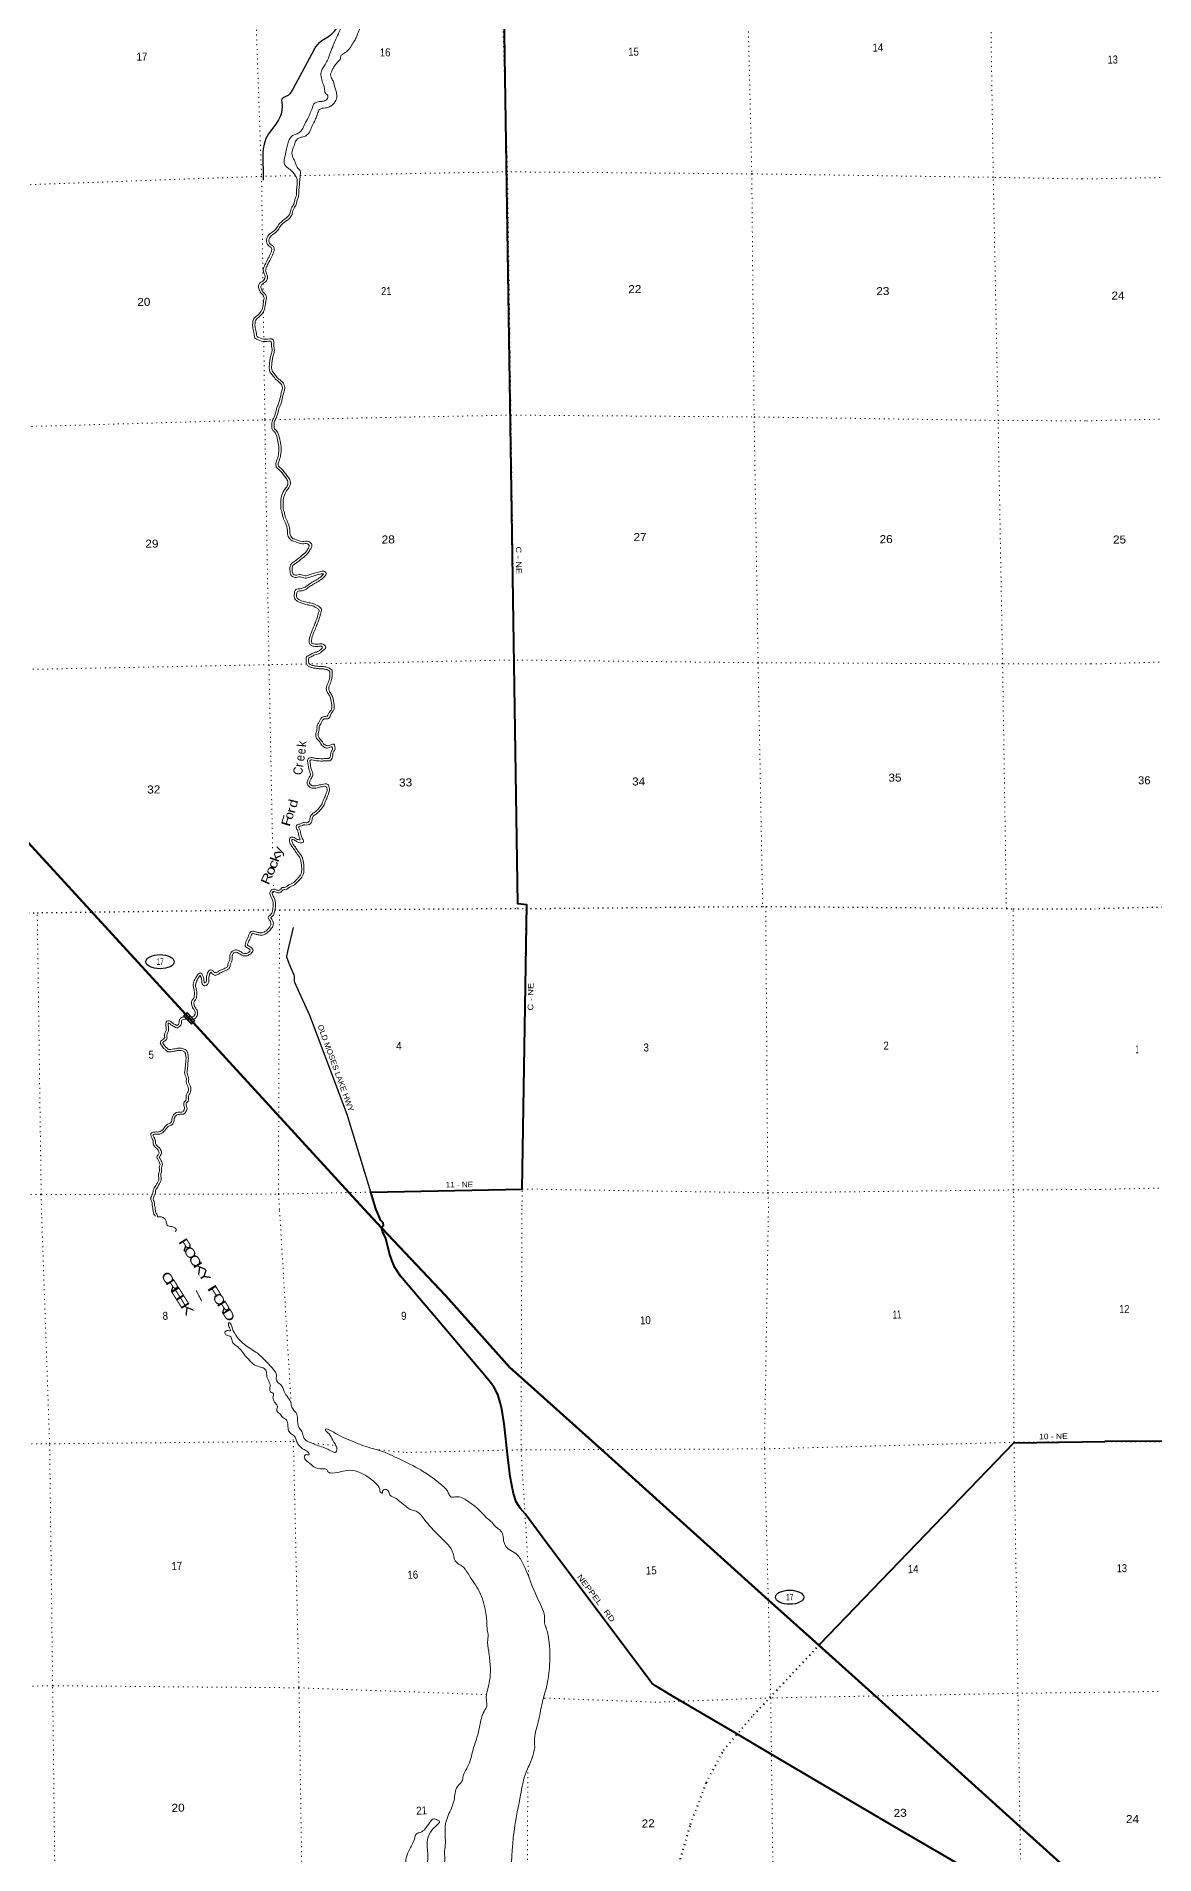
# Model space of a CAD drawing. Header units: feet. Extents: x 248627 to 501257, y -181930 to 5472.
# Drawn here: x 382378 to 406829, y -102460 to -62704 of the extents above; entities that cross this region are included whole.
import ezdxf
from ezdxf.enums import TextEntityAlignment as Align

# ---------------------------------------------------------------- set-up
doc = ezdxf.new("R2010")
doc.units = ezdxf.units.FT
doc.header["$LTSCALE"] = 70
doc.linetypes.add('DOTTED', pattern=[1.5, 0.3, -1.2])
doc.linetypes.add('MEDIUM_DASHED', pattern=[4.5, 3, -1.5])
for name, color, linetype, lineweight in [('17', 7, 'Continuous', 25), ('23', 7, 'Continuous', 70), ('26', 7, 'Continuous', 40), ('27', 7, 'Continuous', 40), ('29', 7, 'Continuous', 25), ('39', 7, 'Continuous', 13), ('41', 7, 'MEDIUM_DASHED', 13), ('53', 7, 'DOTTED', 40), ('59', 7, 'Continuous', 13), ('6', 7, 'DOTTED', 25), ('7', 7, 'DOTTED', 13)]:
    doc.layers.add(name, color=color, linetype=linetype, lineweight=lineweight)
doc.layers.add('30', color=7, linetype='Continuous')

msp = doc.modelspace()

# ---------------------------------------------------------------- linework, layer by layer
at = {"layer": '17'}
for centre in [(385082.3, -82936.59), (398848.38, -96831.9)]:
    msp.add_ellipse(centre, major_axis=(-309.24, 1), ratio=0.500121, dxfattribs=at)
at = {"layer": '23'}
msp.add_line((389935.36, -88761.37), (389541.28, -88342.25), dxfattribs=at)
for points in [[(389541.28, -88342.25), (385806.21, -84266.54), (382274.35, -80412.56), (382208.22, -80338.18), (382135.85, -80267.58)], [(399487.64, -97882.94), (398387.06, -96894.14), (394734.67, -93600.69), (392987.2, -92035.66), (392732.56, -91809.39), (391321.67, -90235.78), (389935.36, -88761.37)], [(405923.54, -103680.22), (403885.24, -101845.68), (400721.45, -98991.43), (399487.64, -97882.94)]]:
    msp.add_lwpolyline(points, dxfattribs=at)
at = {"layer": '26'}
for points in [[(389802.56, -88337.72), (389694.8, -87974.97), (393003.21, -87907.85), (393102.09, -81692.43), (392903.81, -81667.68), (392575.74, -60261.99), (390034.84, -60282.07), (390028.88, -60282.12)], [(389935.36, -88761.37), (389939.62, -88731.62), (389970.49, -88694.18), (389964.79, -88650.06), (389927.02, -88611.16), (389901.86, -88585.91), (389888.25, -88546.11), (389802.56, -88337.72)], [(402959, -102910.33), (401051.07, -101798.76), (398466.02, -100277.23), (397605.5, -99765.31), (396287.44, -98996.43), (395917.9, -98772.45), (395836.98, -98713), (395794.35, -98652.12), (395341.99, -98050.32), (393560.1, -95678.37), (393066.97, -95011.58), (392957.28, -94884.69), (392867.22, -94742.95), (392814.14, -94565.56), (392770.98, -94383.77), (392739.53, -94191.46), (392685.42, -93772.24), (392605.31, -93037.57), (392552.89, -92717.06), (392521.25, -92573.13), (392468.32, -92399.76), (392377.34, -92233.87), (392277.43, -92098.55), (392150.5, -91942.07), (392007.22, -91780.15), (391126.85, -90740.91), (390343.54, -89814.93), (390213.15, -89620.28), (390157.56, -89483.3), (390100.83, -89316.12), (390017.97, -88990.7), (389980.54, -88907.45), (389949.91, -88844.1), (389933.23, -88776.2), (389935.36, -88761.37)], [(399487.64, -97882.94), (399511.7, -97857.96), (403748.23, -93459.03), (405740.16, -93426.14)], [(430494.82, -97459.91), (430470.48, -97440.37), (429150, -96380.05), (428548, -95937.05), (426769.37, -93641.05), (426748.72, -93614.4), (426725, -93591.11), (426707.53, -93578.36), (426688.48, -93567.3), (426668.39, -93558.29), (426647.46, -93551.44), (426628, -93547.26), (426600.73, -93544.06), (426578, -93544.2), (419901, -93584.05), (419888.06, -93586.29), (414395.39, -93639.99), (409190.37, -93421.14), (405740.16, -93426.14)]]:
    msp.add_lwpolyline(points, dxfattribs=at)
at = {"layer": '29'}
msp.add_line((388454.73, -62991), (387988.76, -63859.56), dxfattribs=at)
for points in [[(388454.73, -62991), (388490.02, -62932.11), (388530.51, -62878.67), (388571, -62835.81), (388617.37, -62796.46), (388762.91, -62707.21), (388837.44, -62646.74), (388894.37, -62587.43), (388933.69, -62536.35), (388972.36, -62465.81)], [(387988.76, -63859.56), (387921.93, -63959.65), (387887.89, -63989.01), (387790.47, -64039.5), (387754.09, -64066.51), (387738.82, -64095.87), (387752.91, -64213.3), (387742.35, -64322.52), (387728.26, -64397.68), (387715.35, -64438.78), (387669.58, -64529.2), (387612.06, -64621.97), (387457.13, -64833.35), (387396.1, -64936.7), (387358.53, -65058.83), (387339.76, -65159.82), (387330.36, -65242.02), (387335.06, -65847.98)], [(388057.17, -83455.4), (388029.94, -83392.65), (388023.48, -83358), (388020.55, -83256.43), (388014.09, -83227.65), (387917.26, -83012.16), (387860.92, -82857.15), (387854.47, -82834.24), (387855.06, -82813.7), (387879.7, -82711.53), (388001.77, -82190.12)], [(389694.8, -87974.97), (389176.42, -86276.01), (388360.81, -84112.89), (388057.17, -83455.4)]]:
    msp.add_lwpolyline(points, dxfattribs=at)
at = {"layer": '39'}
for p, q in [((388041.69, -65761.16), (388041.25, -65760.68)), ((388130.97, -65849.53), (388130.97, -65849.5))]:
    msp.add_line(p, q, dxfattribs=at)
for points in [[(388057.59, -65778.54), (388008.16, -65700.81), (387950.9, -65635.27), (387881.85, -65586.02), (387804.09, -65494.63), (387792.93, -65424.36), (387815.25, -65313.32), (387850.94, -65159.82), (387877.34, -65052.74), (387917.75, -64943.44), (387965.02, -64886.36), (388034.67, -64847.05), (388120.46, -64813.53), (388183.64, -64746.15), (388245.84, -64618.4), (388323.98, -64482.35), (388368.47, -64377.01), (388416.69, -64253.5), (388447.61, -64178.56), (388509.26, -64141.39), (388619.43, -64125.61), (388687.46, -64110.47), (388731.2, -64083.64), (388747.88, -63996.84), (388698.9, -63947.27), (388679.1, -63838.9), (388636.89, -63710.74), (388604.76, -63584.44), (388612.73, -63455.51), (388692.88, -63319.43), (388797.6, -63088.38), (388857.32, -62930.48), (388911.43, -62798.83), (388981.34, -62650.83), (389029.69, -62535.37), (389070.3, -62438.14), (389102.68, -62328.96), (389133.61, -62254.02), (389175.22, -62219.17), (389206.33, -62156.3), (389211.49, -62101.88), (389264.69, -62038.67), (389277.61, -61968.03), (389282.6, -61903.55), (389319.36, -61816.44), (389319.47, -61697.7), (389287.56, -61585.48), (389292.39, -61510.94), (389272.81, -61416.65), (389247.5, -61340.56), (389196.29, -61276.94), (389147.12, -61215.3), (389087.78, -61145.77), (389031.29, -61128.53), (389018.15, -61060.3), (389005.3, -61010.18), (388938.77, -60993.09), (388847.83, -60956.25), (388816.53, -60882.26), (388797.79, -60840.28), (388806.77, -60773.73), (388861.91, -60706.46), (388914.71, -60743.89), (388954.07, -60819.77), (389045.14, -60864.66), (389098.39, -60930.26), (389154.35, -61040.09), (389200.97, -61067.56), (389253.05, -61185.5), (389315.95, -61226.8), (389402.62, -61247.61), (389479.99, -61314.85), (389509.31, -61390.88), (389564.86, -61474.55), (389587.74, -61524.52), (389570.9, -61601.26), (389555.91, -61667.9), (389592.58, -61701.56), (389639.72, -61761.21), (389649.13, -61847.61), (389643.52, -61873.86), (389662.49, -61929.92), (389669.74, -62006.29), (389640.01, -62030.9), (389577.47, -62011.73), (389542.56, -62088.75), (389558.15, -62185.11), (389534.05, -62310.27), (389491.41, -62405.51), (389457.01, -62514.72), (389403.09, -62658.45), (389372.17, -62733.39), (389317.41, -62824.8), (389252.88, -62932.46), (389195.82, -63005.79), (389144.31, -63048.84), (389084.71, -63088)], [(389084.71, -63088), (389035.2, -63131.02), (389028.14, -63191.51), (388976.91, -63252.68), (388906.07, -63342.32), (388864.91, -63405.34), (388832.01, -63482.33), (388812.84, -63538.98), (388823.81, -63597.17), (388865.27, -63679.05), (388909.93, -63835.35), (388939.55, -63929.49), (388948.96, -64015.89), (388914.63, -64129.12), (388863.41, -64190.29), (388789.98, -64243.74), (388691.97, -64267.39), (388570.05, -64301.46), (388527.4, -64396.71), (388496.63, -64481.71), (388444.14, -64589.19), (388391.75, -64702.7), (388329.48, -64826.42), (388232.18, -64894.34), (388146.19, -64915.78), (388047.08, -64995.8), (388012.56, -65096.96), (387968.42, -65224.43), (387986.51, -65350.95), (388021.69, -65416.82), (388053.12, -65498.86), (388082.32, -65566.84), (388108.93, -65598.63), (388149.94, -65652.34), (388152.49, -65686.52), (388144.1, -65789.29), (388133.47, -65878.01)], [(387734.52, -70309.89), (387671.37, -70252.49), (387581.63, -70165.31), (387530.32, -70095.66), (387493.48, -70051.95), (387471.96, -69961.71), (387483.47, -69802.54), (387498.05, -69709.73), (387531.99, -69572.35), (387517.92, -69445.77), (387510.9, -69383.49), (387384.32, -69377.38), (387227.07, -69337.53), (387158.18, -69298.34), (387140.71, -69210.05), (387112.59, -69083.69), (387108.91, -68979.09), (387129.51, -68886.19), (387222.43, -68796.21), (387308.95, -68682.17), (387338.88, -68544.86), (387351.52, -68456.11), (387354.63, -68399.71), (387305.39, -68334.05), (387251.72, -68242.29), (387238.2, -68149.92), (387271.45, -68095.06), (387346.89, -68041.58), (387379.57, -67950.51), (387341.8, -67848.45), (387352.39, -67757.71), (387402.85, -67648.26), (387465.12, -67524.53), (387517.45, -67407), (387522.31, -67334.47), (387451.12, -67277.19), (387410.96, -67151.02), (387453.57, -67053.76), (387536.81, -66986.06), (387608.11, -66924.59), (387670.8, -66827.02), (387797.43, -66710.36), (387914.06, -66595.86), (387940.71, -66504.88), (387967.75, -66438.05), (388012.66, -66358.87), (388031.32, -66270.03), (388058.26, -66197.16), (388066.5, -66084.32), (388080.43, -65951.28), (388080.93, -65856.68), (388057.59, -65778.54), (388055.47, -65776.23)], [(387779.25, -70282.98), (387705.61, -70216.05), (387619.43, -70132.33), (387569.61, -70064.69), (387539.36, -70028.8), (387522.39, -69957.62), (387533.19, -69808.23), (387547.11, -69719.62), (387582.67, -69575.69), (387567.61, -69440.21), (387555.82, -69335.6), (387391.74, -69327.68), (387245.91, -69290.72), (387202.79, -69266.19), (387189.64, -69199.77), (387162.4, -69077.33), (387159.1, -68983.7), (387175.07, -68911.67), (387259.96, -68829.47), (387355.45, -68703.6), (387388.12, -68553.72), (387401.33, -68461.02), (387405.56, -68384.28), (387347.11, -68306.34), (387299.79, -68225.43), (387290.28, -68160.46), (387308.83, -68129.85), (387388.64, -68073.27), (387432.79, -67950.25), (387392.85, -67842.34), (387401.13, -67771.41), (387447.9, -67669.97), (387510.32, -67545.95), (387566.74, -67419.21), (387573.94, -67311.84), (387494.2, -67247.67), (387464.32, -67153.82), (387494.51, -67084.91), (387568.92, -67024.4), (387646.25, -66957.72), (387709.4, -66859.45), (387831.89, -66746.6), (387958.38, -66622.42), (387987.99, -66521.33), (388012.87, -66459.85), (388059.99, -66376.77), (388079.5, -66283.91), (388107.61, -66207.86), (388116.31, -66088.75), (388130.42, -65954.02), (388130.81, -65879.14)], [(388794.64, -76589.09), (388729.77, -76549.83), (388653.23, -76534.91), (388570.84, -76530.13), (388478.34, -76521.49), (388401.81, -76506.56), (388339.17, -76481.36), (388290.25, -76435.82), (388277.02, -76361.56), (388285.64, -76272.87), (388365.16, -76223.35), (388446.78, -76179.83), (388550.64, -76146.03), (388602.16, -76102.98), (388635.67, -76064.22), (388609.19, -76040.48), (388506.88, -76046.07), (388428.41, -76035.2), (388363.72, -76008.02), (388344.66, -75945.92), (388353.18, -75851.2), (388399.2, -75715.64), (388449.46, -75594.12), (388489.97, -75490.85), (388522.55, -75393.74), (388543.44, -75318.96), (388558.41, -75250.3), (388517.55, -75206.65), (388353.87, -75140.73), (388245.09, -75118.25), (388160.34, -75091.37), (388095.59, -75060.17), (388065.16, -75040.51), (388024.21, -74990.82), (388017.03, -74918.48), (388051.29, -74801.22), (388171.37, -74777.24), (388326.62, -74692.33), (388408.08, -74638.76), (388511.53, -74578.8), (388620.7, -74500.65), (388656.19, -74459.85), (388581.92, -74460.99), (388450.02, -74499.24), (388356.13, -74528.86), (388258.06, -74548.48), (388145.21, -74522.04), (388032.96, -74533.82), (387960.15, -74500.73), (387927.1, -74442.87), (387924.32, -74394.61), (387926.7, -74291.93), (387946.03, -74245.34), (388013.41, -74189.96), (388084.83, -74136.54), (388164.13, -74072.93), (388271.04, -73978.71), (388316.14, -73911.6), (388343.02, -73834.71), (388306.28, -73797.03), (388197.92, -73800.71), (388002.22, -73741.32), (387967.93, -73731.78), (387912.9, -73680.3), (387871.28, -73588.36), (387868.05, -73511.93), (387825.13, -73339.5), (387773.05, -73221.56), (387753.57, -73133.3), (387721.5, -73011.03), (387722.41, -72942.58), (387730.07, -72793.53), (387789.91, -72643.68), (387821.26, -72594.89), (387874.07, -72507.54), (387868.54, -72413.03), (387815.13, -72337.37), (387751.46, -72247.78), (387673.93, -72170.48), (387624.88, -72116.89), (387615.63, -72040.55), (387646.27, -71947.5), (387674.35, -71820.28), (387680.03, -71673.27), (387651.62, -71528.8), (387576.37, -71342.78), (387531.4, -71293.15), (387528.69, -71248.92), (387530.8, -71130.14), (387575.39, -71030.84), (387621.15, -70879.19), (387642.08, -70806.41), (387682.65, -70707.17), (387705.39, -70622.29), (387741.08, -70468.78), (387758.08, -70402.11), (387734.52, -70309.89)], [(388544.79, -74419.7), (388435.53, -74451.38), (388343.67, -74480.36), (388258.9, -74497.32), (388148.39, -74471.43), (388041.27, -74482.67), (387995.55, -74461.9), (387976.34, -74428.27), (387974.35, -74393.75), (387976.47, -74302.45), (387987.43, -74276.04), (388044.27, -74229.31), (388115.46, -74176.07), (388196.32, -74111.21), (388308.94, -74011.95), (388361.22, -73934.16), (388400.44, -73821.98), (388326.66, -73746.31), (388204.51, -73750.46), (388016.18, -73693.31), (387993.14, -73686.89), (387954.34, -73650.6), (387920.83, -73576.57), (387917.79, -73504.76), (387872.61, -73323.24), (387820.8, -73205.92), (387802.18, -73121.56), (387771.59, -73004.91), (387772.39, -72944.2), (387779.58, -72804.37), (387834.57, -72666.68), (387863.69, -72621.34), (387924.89, -72520.12), (387917.62, -72395.86), (387855.93, -72308.47), (387789.76, -72215.36), (387710.04, -72135.88), (387672.59, -72094.96), (387666.61, -72045.6), (387694.55, -71960.74), (387724.14, -71826.68), (387730.22, -71669.36), (387699.76, -71514.47), (387619.39, -71315.79), (387580.23, -71272.58), (387578.72, -71247.83), (387580.61, -71141.27), (387622.33, -71048.38), (387669.11, -70893.32), (387689.39, -70822.83), (387730.13, -70723.16), (387753.9, -70634.42), (387789.66, -70480.62), (387809.68, -70402.1), (387779.25, -70282.98)], [(388844.19, -76560.63), (388748.06, -76502.45), (388659.49, -76485.19), (388574.61, -76480.26), (388485.47, -76471.94), (388416.06, -76458.4), (388366.44, -76438.44), (388336.55, -76410.6), (388327.45, -76359.56), (388333.02, -76302.27), (388390.17, -76266.68), (388466.43, -76226.02), (388575.29, -76190.59), (388637.33, -76138.75), (388705.61, -76059.77), (388627.14, -75989.42), (388508.97, -75995.88), (388441.75, -75986.57), (388404.66, -75970.99), (388395.34, -75940.63), (388402.44, -75861.62), (388446.02, -75733.25), (388495.84, -75612.81), (388536.97, -75507.94), (388570.36, -75408.43), (388591.98, -75331.02), (388612.86, -75235.3), (388546.49, -75164.4), (388368.39, -75092.67), (388257.74, -75069.81), (388178.84, -75044.78), (388120.1, -75016.48), (388098.81, -75002.72), (388072.46, -74970.75), (388067.74, -74923.19), (388090.79, -74844.32), (388188.66, -74824.78), (388352.4, -74735.22), (388434.37, -74681.31), (388538.68, -74620.85), (388654.57, -74537.89), (388656.06, -74536.18)], [(388656.06, -74536.18), (388690.93, -74497.55), (388712.4, -74458.99), (388706.61, -74428.96), (388694.26, -74408.38), (388681.39, -74403.11), (388643.49, -74397.4), (388544.79, -74419.7)], [(387557.27, -81700.02), (387554.33, -81641.7), (387535.14, -81571.55), (387504, -81507.63), (387482.8, -81437.51), (387503.92, -81376.81), (387573.72, -81347.56), (387636.3, -81368.74), (387680.59, -81376.11), (387722.29, -81347.29), (387755.9, -81314.57), (387806.05, -81311.79), (387867.79, -81280.65), (387937.4, -81239.33), (387993.22, -81214.32), (388048.59, -81161.14), (388097.93, -81108.06), (388166.61, -81008.38), (388179.44, -80931.71), (388175.79, -80829.12), (388164.47, -80748.79), (388147.32, -80680.62), (388106.08, -80612.83), (388063.02, -80557.13), (388013.59, -80479.4), (387964.39, -80415.75), (387920.92, -80333.9), (387910.05, -80281.74), (387917.3, -80233.33), (387995.26, -80212), (388084.39, -80260.95), (388144.7, -80266.06), (388127.84, -80216.01), (388110.88, -80159.91), (388087.13, -80055.62), (388057.74, -79975.57), (388079.3, -79943.04), (388155.26, -79921.74), (388211.04, -79894.72), (388269.32, -79897.85), (388345.11, -79866.5), (388364.03, -79793.75), (388391.03, -79724.91), (388468.35, -79663.34), (388539.62, -79599.86), (388624.06, -79481.83), (388649.16, -79419.05), (388689.8, -79323.84), (388726.33, -79222.64), (388735.37, -79160.11), (388714.49, -79110.12), (388630.15, -79109.4), (388522.12, -79133.2), (388399.74, -79139.1), (388340.98, -79105.79), (388301.88, -79046.01), (388306.87, -78981.53), (388333.94, -78916.71), (388371.08, -78853.75), (388351.6, -78765.5), (388328.36, -78693.4), (388316.85, -78600.99), (388311.45, -78514.53), (388339.1, -78485.93), (388405.18, -78474.86), (388475.66, -78487.86), (388562.13, -78496.6), (388630.44, -78499.57), (388714.65, -78492.24), (388770.85, -78491.38), (388808.19, -78440.49), (388820.79, -78349.73), (388849.97, -78290.92), (388841.13, -78240.74), (388739.18, -78268.47), (388664.46, -78241.44), (388621.73, -78205.86), (388582.59, -78144.07), (388519.15, -78068.57), (388485.61, -77980.53), (388513.76, -77857.33), (388520.28, -77762.63), (388555.54, -77707.75), (388620.01, -77596.07), (388677.9, -77575.05), (388738.05, -77570.1), (388765.35, -77519.37), (388833.8, -77405.61), (388836.4, -77317.02), (388810.03, -77174.52), (388774.71, -77100.6), (388729.27, -77020.79), (388719.95, -76940.43), (388744.89, -76867.59), (388785.24, -76754.27), (388796.03, -76675.61), (388794.64, -76589.09)], [(387607.36, -81700.55), (387603.99, -81633.75), (387582.14, -81553.85), (387550.7, -81489.33), (387535.36, -81438.59), (387543.81, -81414.3), (387575.6, -81400.98), (387624.1, -81417.4), (387692.36, -81428.76), (387754.17, -81386.04), (387777.36, -81363.46), (387819.24, -81361.14), (387891.84, -81324.52), (387960.46, -81283.79), (388021.59, -81256.4), (388084.25, -81196.22), (388137.03, -81139.43), (388214.09, -81027.6), (388229.59, -80934.98), (388225.67, -80824.73), (388213.61, -80739.17), (388193.96, -80661.09), (388147.35, -80584.46), (388103.98, -80528.36), (388054.55, -80450.64), (388006.55, -80388.54), (387968.42, -80316.73), (387960.82, -80280.3), (387961.92, -80272.96), (387988.93, -80265.57), (388069.61, -80309.88), (388216.41, -80322.32), (388175.47, -80200.79), (388159.24, -80147.11), (388135.17, -80041.39), (388114.5, -79985.1), (388173.05, -79968.68), (388221.23, -79945.34), (388277.96, -79948.39), (388387.23, -79903.18), (388411.67, -79809.23), (388432.68, -79755.66), (388500.58, -79701.59), (388577.04, -79633.49), (388668.24, -79506.01), (388695.37, -79438.15), (388736.35, -79342.16), (388775.09, -79234.83), (388786.83, -79153.59), (388747.91, -79060.4), (388624.92, -79059.35), (388515.49, -79083.46), (388411.8, -79088.46), (388376.19, -79068.27), (388353.04, -79032.89), (388356.1, -78993.39), (388378.75, -78939.15), (388424.15, -78862.2), (388399.91, -78752.41), (388377.39, -78682.54), (388366.66, -78596.34), (388362.73, -78533.43), (388363.6, -78532.52), (388404.76, -78525.63), (388468.6, -78537.4), (388558.53, -78546.49), (388631.53, -78549.66), (388717.2, -78542.21), (388796.46, -78540.99), (388855.98, -78459.88), (388869.2, -78364.66), (388902.06, -78298.43), (388880.87, -78178.11), (388741.32, -78216.07), (388689.72, -78197.41), (388659.76, -78172.47), (388623.03, -78114.48), (388562.87, -78042.87), (388537.73, -77976.89), (388563.37, -77864.66), (388569.28, -77778.86), (388598.25, -77733.78), (388654.2, -77636.85), (388688.67, -77624.33), (388769.21, -77617.7), (388808.81, -77544.12), (388883.39, -77420.17), (388886.53, -77313.16), (388857.99, -77158.93), (388819.05, -77077.42), (388777.76, -77004.91), (388770.92, -76945.92), (388792.1, -76884.07), (388834.07, -76766.18), (388846.08, -76678.62), (388844.19, -76560.63)], [(385769.84, -84146.89), (385795.37, -84142.22), (385838.98, -84107.33), (385852.29, -84060.84), (385843.55, -84016.7), (385808.53, -83960.88), (385783.6, -83908.93), (385770.82, -83862.84), (385777.66, -83788.27), (385818.98, -83735.31), (385832.19, -83682.78), (385830.45, -83574.12), (385810.94, -83483.85), (385813.67, -83403.31), (385858.13, -83295.95), (385905.11, -83220.77), (385944.71, -83185.94), (385978.83, -83185.42), (386013.73, -83233.19), (386034.64, -83285.19), (386039.1, -83313.3), (386045.96, -83365.52), (386050.43, -83393.63), (386058.55, -83399.55), (386098.02, -83356.67), (386099.1, -83298.29), (386108.17, -83237.77), (386152.66, -83132.43), (386190.51, -83113.74), (386234.96, -83131.17), (386257.52, -83161.01), (386281.83, -83174.73), (386345.78, -83155.63), (386373.59, -83137.09), (386429.44, -83114.1), (386497.17, -83080.85), (386546.94, -83053.93), (386564.49, -83021.45), (386571.71, -82971.03), (386604.8, -82906.12), (386607.6, -82829.59), (386616.67, -82769.08), (386648.01, -82720.29), (386695.7, -82689.37), (386753.75, -82678.41), (386792.12, -82691.91), (386834.59, -82711.39), (386871.11, -82734.98), (386911.57, -82754.48), (386971.82, -82755.57), (387031.53, -82722.45), (387053.13, -82691.93), (387018.33, -82650.2), (386975.72, -82622.68), (386945.1, -82590.95), (386948.31, -82540.58), (386973.34, -82473.78), (387004.46, -82410.91), (387025.51, -82346.18), (387056.79, -82293.38), (387100.56, -82268.55), (387150.91, -82277.84), (387229.51, -82296.76), (387299.93, -82305.74), (387359.86, -82286.71), (387415.45, -82247.62), (387474.67, -82184.32), (387503.91, -82129.53), (387500.87, -82065.17), (387470.06, -82021.36), (387451.48, -81989.45), (387454.91, -81953.17), (387500.4, -81910.2), (387539.23, -81827.09), (387552.35, -81768.52), (387557.27, -81700.02)], [(385810.09, -84190.36), (385816.76, -84189.14), (385882.66, -84136.42), (385903.69, -84062.98), (385890.81, -83997.94), (385852.39, -83936.7), (385830.6, -83891.3), (385821.45, -83858.3), (385826.11, -83807.45), (385864.9, -83757.74), (385882.29, -83688.58), (385880.36, -83568.38), (385861.12, -83479.35), (385863.33, -83414.06), (385902.73, -83318.92), (385943.63, -83253.48), (385957.63, -83241.16), (385969.67, -83257.64), (385986.14, -83298.6), (385989.61, -83320.48), (385996.47, -83372.7), (386004.29, -83421.87), (386065.13, -83466.23), (386147.66, -83376.57), (386149.03, -83302.48), (386156.68, -83251.42), (386191.48, -83169.02), (386192.83, -83168.36), (386203.58, -83172.57), (386223.9, -83199.45), (386275.77, -83228.72), (386367.27, -83201.39), (386397.2, -83181.44), (386450, -83159.71), (386520.09, -83125.3), (386583.84, -83090.82), (386612.72, -83037.37), (386620.03, -82986.34), (386654.36, -82918.99), (386657.46, -82834.22), (386664.53, -82787.09), (386684.25, -82756.38), (386714.64, -82736.68), (386749.83, -82730.03), (386773.36, -82738.31), (386810.48, -82755.34), (386846.6, -82778.67), (386899.72, -82804.27), (386984.34, -82805.8), (387065.76, -82760.64), (387116.15, -82689.43), (387051.85, -82612.33), (387007.69, -82583.81), (386996.4, -82572.11), (386997.74, -82551.17), (387019.27, -82493.69), (387050.88, -82429.83), (387071.35, -82366.9), (387093.03, -82330.31), (387109.39, -82321.02), (387140.52, -82326.77), (387220.47, -82346.01), (387304.55, -82356.73), (387382.33, -82332.04), (387448.43, -82285.55), (387515.68, -82213.67), (387554.5, -82140.92), (387550.13, -82048.29), (387512.19, -81994.35), (387502.77, -81978.17), (387502.92, -81976.6), (387541.66, -81940), (387586.83, -81843.33), (387601.95, -81775.82), (387607.36, -81700.55)], [(385158.66, -84628.99), (385184.14, -84590.36), (385179.42, -84546.15), (385186.77, -84503.77), (385215.82, -84436.91), (385216.73, -84368.47), (385209.59, -84298.13), (385214.96, -84257.8), (385252.65, -84229.04), (385286.81, -84230.53), (385341.55, -84263.91), (385380.14, -84291.49), (385416.59, -84311.06), (385446.99, -84328.7), (385462.95, -84322.42), (385482.77, -84306.02), (385502.07, -84257.42), (385505.31, -84209.06), (385542.71, -84162.2), (385586.21, -84145.39), (385772.63, -84146.68)], [(385195.34, -84664.18), (385235.76, -84602.9), (385229.88, -84547.8), (385235.01, -84518.21), (385265.68, -84447.62), (385266.76, -84366.27), (385259.93, -84298.92), (385261.78, -84284.96), (385268.58, -84279.78), (385271.77, -84279.92), (385313.96, -84305.65), (385353.67, -84334.03), (385392.21, -84354.72), (385442.8, -84384.08), (385488.68, -84366.03), (385524.51, -84336.38), (385551.43, -84268.59), (385554.15, -84228.02), (385570.77, -84207.19), (385624.58, -84195.26), (385810.09, -84190.36)], [(384936.9, -88421.06), (384931.66, -88388.02), (384924.64, -88325.74), (384913.54, -88259.49), (384908.66, -88205.23), (384894.09, -88173.25), (384884.81, -88094.9), (384927.33, -87991.6), (384934.46, -87935.14), (384957.64, -87878.43), (384991.03, -87831.63), (385024.15, -87768.73), (385053.39, -87713.94), (385056.51, -87657.54), (385047.61, -87603.33), (385062.54, -87532.66), (385067.53, -87468.18), (385066.86, -87425.93), (385080.33, -87389.49), (385079.75, -87353.27), (385064.99, -87309.22), (385046.47, -87281.33), (385031.97, -87253.38), (385017.54, -87229.45), (385013.2, -87209.39), (385036.64, -87168.77), (385048.33, -87146.46), (385061.93, -87118.07), (385049.12, -87069.96), (385030.57, -87040.06), (385002.05, -87014.33), (384967.41, -86982.66), (384953.04, -86962.76), (384934.33, -86922.79), (384933.62, -86878.53), (384929.06, -86844.38), (384918.73, -86826.43), (384912.42, -86808.41), (384904.07, -86788.41), (384881.09, -86732.41), (384878.86, -86718.36), (384884.46, -86692.11), (384912.21, -86669.54), (384944.23, -86663.01), (384988.33, -86658.31), (385026.5, -86659.74), (385066.58, -86655.1), (385108.41, -86634.33), (385155.87, -86589.32), (385201.11, -86530.26), (385228.76, -86501.66), (385266.58, -86480.95), (385304.49, -86466.28), (385331.98, -86427.62), (385341.57, -86399.3), (385344.9, -86356.98), (385364.24, -86310.39), (385399.56, -86259.54), (385437.31, -86234.8), (385505.4, -86223.7), (385535.51, -86223.23), (385573.58, -86218.62), (385595.37, -86200.18), (385620.63, -86147.46), (385611.93, -86105.33), (385603.06, -86053.14), (385614.27, -86000.64), (385647.85, -85965.91), (385654.84, -85901.39), (385656.11, -85855.08), (385685.32, -85798.28), (385704.59, -85747.67), (385699.54, -85683.34), (385678.6, -85629.33), (385655.59, -85571.31), (385658.64, -85510.89), (385643.53, -85444.7), (385622.46, -85382.64), (385630.88, -85281.87), (385637.85, -85215.35), (385646.21, -85110.57), (385651.34, -85054.13), (385641.95, -84969.75), (385625.09, -84919.69), (385572.36, -84886.29), (385507.93, -84875.2), (385423.82, -84888.57), (385353.72, -84899.71), (385291.63, -84908.71), (385251.39, -84903.29), (385198.46, -84857.81), (385172.07, -84840.11), (385145.46, -84808.31), (385112.64, -84764.54), (385087.78, -84716.62), (385113.01, -84661.89), (385158.66, -84628.99)], [(384987.39, -88420.08), (384981.28, -88381.85), (384974.17, -88318.8), (384963.17, -88253.11), (384957.7, -88192.26), (384942.83, -88159.62), (384935.99, -88101.92), (384976.1, -88004.47), (384983.24, -87947.95), (385001.72, -87902.73), (385033.7, -87857.92), (385068.33, -87792.15), (385102.7, -87727.73), (385106.74, -87654.84), (385098.47, -87604.49), (385112.14, -87539.79), (385117.56, -87469.72), (385117, -87434.49), (385130.47, -87398.05), (385129.62, -87344.73), (385110.3, -87287.07), (385089.61, -87255.91), (385075.62, -87228.93), (385067.46, -87215.4), (385080.46, -87192.88), (385093.04, -87168.87), (385114.99, -87123.03), (385095.52, -87049.91), (385069.32, -87007.68), (385035.67, -86977.32), (385004.94, -86949.22), (384996.33, -86937.3), (384984.15, -86911.29), (384983.57, -86874.81), (384977.31, -86827.99), (384964.38, -86805.52), (384959.13, -86790.5), (384950.27, -86769.29), (384929.89, -86719.61), (384934.23, -86716.08), (384951.89, -86712.48), (384990.05, -86708.41), (385028.45, -86709.85), (385081, -86703.76), (385137.37, -86675.77), (385193.15, -86622.87), (385239.06, -86562.95), (385259.43, -86541.87), (385287.7, -86526.39), (385336.54, -86507.49), (385376.98, -86450.61), (385390.93, -86409.43), (385394.12, -86368.82), (385408.36, -86334.51), (385435.09, -86296.04), (385455.84, -86282.44), (385509.84, -86273.64), (385538.91, -86273.18), (385594.45, -86266.46), (385635.84, -86231.43), (385673.01, -86153.86), (385661.08, -86096.08), (385653.96, -86054.21), (385660.18, -86025.09), (385695.71, -85988.34), (385704.77, -85904.77), (385705.78, -85867.83), (385731.06, -85818.67), (385755.32, -85754.96), (385748.81, -85672.11), (385725.15, -85611.08), (385706.07, -85562.98), (385708.93, -85506.5), (385691.7, -85431.06), (385673.15, -85376.43), (385680.66, -85286.56), (385687.64, -85219.94), (385696.03, -85114.82), (385701.59, -85053.62), (385691.05, -84958.88), (385666.82, -84886.93), (385590.68, -84838.71), (385508.25, -84824.52), (385415.97, -84839.19), (385346.21, -84850.28), (385291.38, -84858.22), (385272.74, -84855.71), (385228.79, -84817.94), (385205.84, -84802.56), (385184.66, -84777.25), (385155.12, -84737.85), (385143.44, -84715.32), (385152.91, -84694.76), (385195.34, -84664.18)], [(384982.36, -88502.28), (384970.96, -88489.27), (384949.58, -88456.58), (384936.9, -88421.06)], [(384987.39, -88420.08), (385012.93, -88456.8), (385028.32, -88490.48), (385033.26, -88514.48), (385065.57, -88515.29), (385112.05, -88517.58), (385184.15, -88557.2), (385214.4, -88610.48), (385237.73, -88694.26), (385283.11, -88720.77), (385343.92, -88728.57), (385403.48, -88756.57), (385437, -88789.58), (385416.59, -88836.7)], [(385869.67, -90122.85), (385897.98, -90178.22), (385932.79, -90245.45), (385971.62, -90312.52), (385985.53, -90360.37)], [(386495.73, -91029.42), (386527.28, -91010.1), (386571.37, -91002.4), (386620.1, -91010.65), (386599.16, -90936.86), (386577.93, -90855.02), (386588.95, -90826.39), (386626.35, -90855.22), (386666.63, -90960.53), (386768.28, -91142.15), (386925.66, -91303.53), (387186.46, -91479.18), (387374.37, -91647.49), (387538.24, -91820.72), (387604.18, -91910.96), (387627.43, -91992.73), (387622.1, -92065.49), (387661.02, -92134.57), (387748.73, -92213.92), (387815.31, -92374.68), (387908.87, -92502.18), (387946.91, -92601.53), (387976.89, -92701.18), (388076.72, -92834.49), (388085.68, -92965.16), (388103.87, -93073.32), (388124.12, -93128.99), (388183.64, -93209.4), (388204.27, -93275.13), (388252.75, -93384.17), (388357.92, -93444.72), (388480.91, -93496.54), (388609.72, -93542.1), (388748.91, -93595.33), (388862.13, -93655.59), (388924.89, -93661.29), (388951.12, -93607.91), (388929.58, -93518.02), (388838.91, -93360.18), (388753.48, -93234.39), (388700.84, -93175.9), (388702.02, -93153.68), (388744.48, -93156.12), (388917.41, -93248.4), (389319.84, -93434.86), (389571.72, -93534.25), (389900.07, -93628.76), (390308.32, -93808.96), (390781.36, -94049.21), (391073.21, -94245.87), (391285.44, -94417.29), (391365.55, -94509.02), (391407.01, -94592.11), (391457.33, -94642.63), (391559.92, -94634.75), (391799.33, -94724.54), (392069.41, -94932.08), (392247.76, -95114.86), (392337.5, -95194.13), (392432.39, -95303.44), (392536.3, -95384.19), (392583.31, -95507.39), (392617.95, -95677.41), (392714.94, -95788.66), (392859.52, -95877.97), (393008.34, -96079.98), (393351.59, -96891.46), (393492.1, -97301.38), (393491.55, -97394.12), (393523.93, -97503.76), (393584.37, -97769.55), (393600.8, -98313.12), (393532.21, -98795.38), (393443.53, -99119.17), (393335.48, -99625.08), (393282.55, -99826.6), (393267.21, -100008.57), (393279.36, -100116.96)], [(386495.73, -91029.42), (386524.34, -91092.84), (386610.16, -91121.87), (386639.58, -91153.02), (386663.29, -91246.86), (386738.99, -91328.67), (386820.06, -91392.14), (386915.34, -91511.52), (387048.09, -91661.74), (387129.61, -91737.28), (387254.69, -91791.04), (387361.19, -91833.41), (387394.79, -91868.43), (387412, -91950.42), (387438.48, -92064.31), (387491.67, -92191.31), (387483.8, -92250.05), (387481.29, -92290.46), (387509.9, -92353.88), (387561.32, -92380.17), (387560.6, -92414.46), (387552.19, -92459.12), (387562.37, -92515.17), (387622.42, -92609.66), (387653.04, -92673.01), (387638.6, -92717.89), (387638.02, -92756.21), (387713.73, -92838.02), (387768.6, -92902.47), (387836.6, -92940.24), (387869.55, -93011.56), (387882.08, -93130), (387894.5, -93192.02), (387951.39, -93256.4), (388032.68, -93325.91), (388066.16, -93411.32), (388111.88, -93500.3), (388230.8, -93604.68), (388327.98, -93667.55), (388341.89, -93715.4), (388265.26, -93716.26), (388237.09, -93771.73), (388323.77, -93877.32), (388448.66, -93979.46), (388642.09, -94026.63), (388727.38, -94041.57), (388765.92, -94100.59), (388812.86, -94114.95), (389173.88, -94059.09), (389408.93, -94086.56), (389631.27, -94205.2), (389795.58, -94336.09), (389885.19, -94465.76), (389912.32, -94543.34), (389947.25, -94560.17), (389947.74, -94519.85), (390008.53, -94473.23), (390083.25, -94528.87), (390120.53, -94608.1), (390213.15, -94657.03), (390325.04, -94735.47), (390489.5, -94870.39), (390576.23, -94923.57), (390682.12, -94949.83), (390771.32, -95015.02), (390856.07, -95122.69), (391201.23, -95502.77), (391491.85, -95880.87), (391503.89, -95932.82), (391520.72, -96004.75), (391603.07, -96102.44), (391677.19, -96141.98), (391816.89, -96316.13), (392063.64, -96707.96), (392201.26, -97148.23), (392229.77, -97423.28), (392243.82, -97581.98), (392258.1, -97639.89), (392246.23, -97753.21), (392268.25, -98016.41), (392302.23, -98329.56), (392297.9, -98589.72), (392248.5, -98831.42), (392217.53, -99080.49), (392228.04, -99199.01), (392168.35, -99328.22), (392075.11, -99638.07), (392008.64, -99908.63), (391939.82, -100116.79), (391829.01, -100495.83), (391711.34, -100746.13), (391683.12, -100854.01), (391586.72, -100972.51), (391511.15, -101269.61), (391382.56, -101604.97), (391326.48, -101776.37), (391316.41, -102044.81)], [(393279.36, -100116.96), (393213.99, -100363.28), (393087.76, -100654.22), (392965.46, -101156.63), (392841.17, -101820.36), (392760.91, -102903.68), (392741.43, -103672.32), (392731.72, -103896.4), (392752.87, -104351.12), (392835.18, -105144.15), (392894.25, -105480.54), (392898.32, -105696.05), (392946, -105944.19), (392977.95, -106096.17), (392979.04, -106178.76), (393043.19, -106275.12), (393115.17, -106365.13), (393186.18, -106590.22), (393282.85, -106800.24), (393352.89, -106892.34), (393410.3, -107077.63), (393495.61, -107253.81), (393544.94, -107384.99), (393589.96, -107562.68), (393708.83, -107719.46), (393860.88, -107953.61), (393970.59, -108134.92), (394088.97, -108332.03), (394153.61, -108494.88), (394258.67, -108767.07), (394389.39, -109024.18), (394490.75, -109197.74), (394556.67, -109394.81), (394707.69, -109655.19), (394907.66, -109929.87), (394960.26, -110040.76), (394989.74, -110180.74), (395182.56, -110479.87), (395558.58, -110929.34), (396058.62, -111404.39), (396356.7, -111659.26), (396395, -111712.24), (396427.99, -111731.16), (396456.15, -111782.51), (396520.8, -111838.53), (396587.13, -111832.02), (396612.11, -111798.83), (396660.56, -111853.45), (396681.47, -111872.82), (396740.34, -111882.71), (396777.97, -111917.57), (396851.51, -111995.44), (396958.23, -112043.84), (396982.06, -112087.29), (397059.4, -112158.96), (397217.13, -112275.99), (397257.37, -112326.89), (397933.83, -112718.74), (398063.24, -112780.4), (398082.36, -112805.88), (398104.97, -112817.13), (398115.43, -112826.81), (398122.08, -112842.69), (398159.82, -112827.16), (398234.54, -112882.81), (398359.51, -112986.96), (398362.35, -113009.03), (398404.31, -113051.79), (398721.41, -113168.9), (398870.37, -113213.7), (398957.33, -113272.92), (399086.56, -113276.14), (399718.64, -113453.99), (400166.43, -113505.73), (400255.07, -113502.41), (400269.4, -113507.92), (400280.84, -113543.77), (400299.35, -113553.15), (400318.58, -113528.24), (400337.36, -113491.26), (400435.62, -113475.48), (401182.68, -113384.99), (401760.71, -113252.47), (402257.25, -113098.81), (402379.12, -113013.63), (402393.04, -112954.65), (402385.18, -112906.58), (402363.9, -112877.14), (402348.73, -112849.49), (402372, -112824.44), (402746.52, -112751.94), (402980.93, -112708.89), (403172.74, -112659.38), (403426.88, -112551.09), (403562.28, -112503.69), (403961.74, -112343.59), (404464.53, -112141.33)], [(391316.41, -102044.81), (391318.17, -102252.35), (391302.3, -102420.23), (391312.39, -102581.09), (391260.07, -102798.71), (391249.14, -102990.59), (391232.55, -103085.94), (391202.67, -103149.54), (391117.57, -103086.22), (391040.88, -102978.25), (390952.33, -102876.76), (390908.02, -102771.6), (390933.97, -102603.34), (390924.92, -102309.41), (390948.36, -102074.74), (391062.18, -101883.03), (391177.02, -101771.9), (391196.03, -101740.96), (391152.29, -101704.3), (391066.47, -101675.27), (390973.03, -101765.44), (390877.15, -101898.03), (390773.11, -101974.49), (390691.42, -102001.73), (390656.02, -102079.65), (390602.98, -102224.74), (390490.37, -102448.65), (390454.28, -102615.28), (390483.03, -102789.55), (390622.91, -103128.95), (390867.96, -103690.15), (391015.2, -104117.97), (391069.99, -104287.23), (391196.68, -104544.5), (391290.34, -104835.25), (391360.37, -105034.17), (391491.96, -105367.85), (391550.93, -105540.98), (391529.74, -105674.8), (391501.22, -105774.63), (391550.92, -105915.87), (391601.5, -106026.84), (391586.36, -106160.43), (391602.16, -106258.6), (391638.1, -106356.01), (391658.69, -106474.15), (391711.28, -106585.05), (391798.17, -106910.32), (391879.25, -107241.85), (391876.72, -107389.08), (391953.2, -107652.26), (392058.3, -107978.86), (392152.56, -108285.72), (392244.39, -108634.99), (392348.05, -108923.35), (392445.25, -109147.46), (392476.29, -109275.28), (392638.47, -109617.89), (392852.16, -109988.79), (393032.71, -110229.93), (393154.74, -110416.83), (393240.81, -110613.13), (393330.35, -110740.78), (393402.48, -110834.82), (393512.89, -110927.43), (393604.62, -111113.45), (393764.09, -111276.77), (394064.9, -111604.1), (394380.95, -111961.09), (394538.05, -112168.84), (394736.25, -112342.8), (394866.31, -112474.98), (394934.97, -112637.68), (395028.08, -112753.1), (395310.58, -113022.67), (395433.68, -113130.92), (395797.16, -113461.94), (396106.04, -113682.15), (396169.36, -113756.36), (396546.08, -114010.3), (396600.96, -114074.75), (396714.64, -114147.08), (396774.88, -114193.19), (396934.59, -114255.73), (397066.86, -114339.46), (397309.42, -114459.36), (397400.79, -114528.49), (397754.91, -114664.36), (397811.73, -114726.72), (398393.14, -114898.42), (398769.88, -115045.53), (398999.95, -115101.4), (399214.05, -115161.9), (399501.32, -115183.38), (399882.48, -115233.59), (400113.96, -115273.28), (400243.72, -115290.58)]]:
    msp.add_spline(points, degree=3, dxfattribs=at)
at = {"layer": '53'}
msp.add_lwpolyline([(396079.29, -104452.14), (396037.86, -104305.62), (396222.32, -103362.69), (396682.72, -101799.37), (397026.43, -100889.96), (397402.92, -100174.11), (398059.64, -99404.01), (399487.64, -97882.94)], dxfattribs=at)
at = {"layer": '59'}
for points in [[(385675.85, -84046.22), (385844.94, -84230.36), (385767.59, -84301.38), (385598.51, -84117.23)], [(385609.81, -84117.71), (385675.36, -84057.52), (385833.62, -84229.87), (385768.07, -84290.06)]]:
    msp.add_lwpolyline(points, close=True, dxfattribs=at)
at = {"layer": '6'}
for points in [[(374335.35, -82132.71), (376864.64, -81995.03), (377079.58, -82001.79), (382203.27, -81868.77), (382393.22, -81865.11), (387545.5, -81798.76)], [(387596.82, -81799.33), (387696.57, -81802.78), (392899.95, -81771.02), (393079.9, -81774.55), (398259.07, -81726.89), (398333.4, -81728.54), (403588.35, -81769.84), (403739.12, -81781.61), (405531.9, -81780.25)], [(418153.15, -81984.61), (414066.12, -82061.51), (413916.61, -82048.06), (409066.68, -81705.94), (408887.02, -81704.68), (405531.9, -81780.25)]]:
    msp.add_lwpolyline(points, dxfattribs=at)
at = {"layer": '7'}
for p, q in [((387333.75, -68108.87), (387336.16, -68289.46)), ((387337.22, -68368.72), (387339.73, -68557.09)), ((387342.11, -68735.09), (387349.92, -69319.92)), ((387560.26, -81259.85), (387561.98, -81347.13)), ((387563.07, -81402.07), (387565.43, -81521.83)), ((387695.81, -88374.93), (387947.13, -92573.23)), ((388430.8, -93466.79), (388923.04, -93515.51))]:
    msp.add_line(p, q, dxfattribs=at)
for points in [[(392894.05, -81769.22), (392830.27, -76339.95), (392754.69, -70985.52), (392679.65, -65665.3), (392512.83, -60380.71), (392440.77, -55120.83), (392377.02, -49878.93), (392284.18, -44575.09), (392274.65, -42454.16)], [(397574.64, -42361.66), (397606.54, -44561.79), (397699.7, -49885.75), (397737.35, -55128.05), (397895.86, -60394.66), (398021.01, -65710.08), (398071.86, -71024.63), (398159.81, -76398.99), (398259.07, -81726.89)], [(386936.4, -42545.03), (386983.9, -44588.04), (387089.27, -49921.88), (387099.07, -55180.71), (387113.25, -60461.61), (387302.44, -65763.97), (387333.06, -68056.91)], [(403588.35, -81769.84), (403504.86, -76423.59), (403407.72, -71101.7), (403300.63, -65786), (403218.83, -60419.59), (403176.52, -55137.11), (403067.04, -51205.09)], [(388042.1, -65750.4), (387302.44, -65763.97), (381954.84, -65956.78), (376599.94, -66069.2), (374071.35, -66094.14)], [(405246.48, -65820.98), (403300.63, -65786), (398021.01, -65710.08), (392679.65, -65665.3), (388148.08, -65748.45)], [(405246.48, -65820.98), (408619.73, -65764.78), (413121.06, -65850.02)], [(387350.59, -69370.35), (387373.53, -71088.28), (387465.17, -76442.45), (387545.4, -80507.28)], [(374159.18, -71395.6), (376716.45, -71346.51), (382063.39, -71238.25), (387373.53, -71088.28), (387548.65, -71084.94)], [(387596.68, -71084.02), (392754.69, -70985.52), (398071.86, -71024.63), (403407.72, -71101.7), (405341.07, -71110.33)], [(418519.82, -71225.61), (414029.18, -71153.26), (408719.11, -71034.72), (405341.07, -71110.33)], [(388285.78, -76426.77), (387465.17, -76442.45), (382136.23, -76546.42), (376773.16, -76650.91), (374246.85, -76748.73)], [(405436.14, -76426.13), (403504.86, -76423.59), (398159.81, -76398.99), (392830.27, -76339.95), (388349.04, -76425.56)], [(405436.14, -76426.13), (408826.89, -76336.77), (412392.75, -76453.77)], [(382493.36, -88462.47), (382484.42, -88025.09), (382397.02, -81866)], [(387695.73, -81804.19), (387670.32, -88015.9), (387695.81, -88374.93)], [(392995.72, -88282.48), (393003.21, -87907.85), (393081.97, -81773.67)], [(398326.39, -81728.08), (398371.24, -87988.44), (398387.09, -88190.61)], [(403748.7, -88093.81), (403734.98, -87926.21), (403739.12, -81781.61)], [(405641.6, -87915.03), (409173.57, -87837.57), (411697.44, -87799.83), (413198, -87912.05)], [(374435.44, -88150.49), (377108.64, -88087.51), (382484.42, -88025.09), (384916.11, -88020.78)], [(384969.83, -88020.69), (387670.32, -88015.9), (393003.21, -87907.85), (398371.24, -87988.44), (403734.98, -87926.21), (405641.6, -87915.03)], [(398387.09, -88190.61), (398298.89, -93587.99), (398435.3, -99032.8), (398503.64, -104437.84), (398550.09, -109797.34), (398589.6, -113097.25), (398589.87, -113120.21)], [(404034.35, -112313.49), (403997.97, -109822.86), (403922.95, -104347.53), (403840.13, -98932.96), (403754.5, -93443.92), (403748.7, -88093.81)], [(382805.25, -134281.13), (382796.69, -131451.99), (382748.27, -126040.16), (382759.8, -120559.57), (382781.36, -115131.01), (382919.94, -109756.51), (382798.45, -104172.07), (382734.14, -98766.89), (382668.1, -93476.65), (382493.36, -88462.47)], [(393138.22, -96350.01), (393138.5, -96268.59), (392975.87, -93610.19), (392995.72, -88282.48)], [(374533.19, -93507.53), (377228.74, -93462.9), (382668.1, -93476.65), (387998.05, -93423.95), (388071.24, -93431.19)], [(387989.3, -93277.81), (387998.05, -93423.95), (388120.25, -98812.86), (388202.58, -104160.94), (388284.25, -109652.14), (388092.21, -115107.25), (388090.71, -120639.86), (388147.69, -126011.06), (388195.2, -131398.74), (388208.54, -134190.58)], [(389869.79, -93609.22), (390464.4, -93668.07), (392975.87, -93610.19), (398298.89, -93587.99), (402280.64, -93484.39), (403754.5, -93443.92), (405740.16, -93426.14)], [(427998.07, -93547.81), (425097, -93541.05), (419747, -93586.05), (414396, -93640.05), (409155, -93444.05), (405746, -93431.05), (405740.18, -93431.08)], [(392226.24, -98960.55), (388120.25, -98812.86), (382734.14, -98766.89), (377295.07, -98868.01), (374628.67, -98883.33)], [(405836.12, -98908.69), (403840.13, -98932.96), (398435.3, -99032.8), (395925.19, -99126.91), (393484.82, -99037), (393459.54, -99035.42)], [(405836.12, -98908.69), (409201, -98848.05), (414464, -99001.05), (417797.01, -99017.91)], [(393241.05, -106703.71), (393239.73, -106672.86), (393110.19, -104464.7), (393123.63, -100573.26)]]:
    msp.add_lwpolyline(points, dxfattribs=at)

# ---------------------------------------------------------------- texts
at = {"layer": '17', "width": 0.6}
for p in [(385085.21, -83004.9), (398851.29, -96900.21)]:
    msp.add_text('17', height=140, dxfattribs=at).set_placement(p, align=Align.CENTER)
at = {"layer": '27'}
for s, rotation, width, p in [('C - NE', 270.809, 1.25, (392862.2, -73858.82)), ('C - NE', 89.218, 1.25, (393240.82, -84003.56)), ('11 - NE', 0.714, 1.1, (391329.14, -87872.05)), ('10 - NE', 0.946, 1.15, (404305.05, -93379.83)), ('NEPPEL   RD', 306.915, 1.25, (394195.01, -96390.11))]:
    msp.add_text(s, height=120, rotation=rotation, dxfattribs=dict(at, width=width)).set_placement(p)
at = {"layer": '30', "width": 1.1}
msp.add_text('OLD MOSES LAKE HWY', height=120, rotation=290.037, dxfattribs=at).set_placement((388524.38, -84336.69))
at = {"layer": '41'}
for s, rotation, p in [('k', 84.456, (388273.12, -78250.61)), ('r', 81.6, (388212.56, -78693.39))]:
    msp.add_text(s, height=200, rotation=rotation, dxfattribs=at).set_placement(p)
for s, rotation, width, p in [('e', 84.456, 0.85, (388257.93, -78407.14)), ('C', 81.6, 0.9, (388184.51, -78864.46)), ('e', 81.6, 0.9, (388231.28, -78562.86)), ('d', 76.57, 1.2, (388064.1, -79585.17)), ('F', 73.403, 1.45, (387913.14, -79999.3)), ('o', 75.654, 1.05, (387976, -79841.33)), ('r', 75.654, 1.2, (388029.05, -79703.04)), ('k', 69.636, 1.4, (387665.85, -80775.51)), ('y', 69.636, 1.3, (387722.77, -80622.17)), ('R', 66.626, 1.3, (387457.5, -81271.4)), ('o', 66.626, 1.3, (387543.64, -81072.1)), ('c', 68.354, 1.4, (387606.04, -80927.72))]:
    msp.add_text(s, height=200, rotation=rotation, dxfattribs=dict(at, width=width)).set_placement(p)
for s, rotation, width, p in [('R', 301.726, 1.5, (385550.97, -89180.81)), ('O', 301.726, 1.3, (385656.56, -89351.59)), ('C', 301.726, 1.35, (385761.73, -89521.71)), ('C', 302.245, 1.4, (385165.36, -89903.44)), ('K', 301.726, 1.55, (385866.9, -89691.82)), ('Y', 301.726, 1.4, (385972.09, -89861.93)), ('R', 302.245, 1.5, (385271.65, -90071.93)), ('E', 302.245, 1.7, (385378.78, -90241.75)), ('E', 302.245, 1.7, (385485.48, -90410.91)), ('F', 301.726, 1.85, (386182.43, -90202.17)), ('O', 301.726, 1.3, (386287.59, -90372.28)), ('K', 302.245, 1.55, (385592.19, -90580.06)), ('R', 301.726, 1.5, (386392.36, -90541.72)), ('D', 301.726, 1.45, (386497.95, -90712.51))]:
    msp.add_text(s, height=200, rotation=rotation, dxfattribs=dict(at, width=width)).set_placement(p, align=Align.CENTER)
at = {"layer": '7'}
for s, rotation, width, p in [('17', 0.88, 0.9, (384571.17, -63235.31)), ('16', 0.88, 0.9, (389887.54, -63143.68)), ('15', 0.88, 0.9, (395319.58, -63127.65)), ('14', 0.88, 0.9, (400660.64, -63037.04)), ('21', 0.88, 0.85, (389919.07, -68362.02)), ('22', 0.88, 1.1, (395321.27, -68319.32)), ('23', 0.88, 1.1, (400744.92, -68362.84)), ('20', 0.88, 1.1, (384586.23, -68598.88)), ('29', 0.88, 1.1, (384762.85, -73885.35)), ('28', 0.88, 1.1, (389930.14, -73793.37)), ('27', 0.88, 1.1, (395435.98, -73740.37)), ('26', 0.88, 1.1, (400816.46, -73786.07)), ('32', 0.88, 1.1, (384803.4, -79259.88)), ('33', 0.88, 1.1, (390310.25, -79106.89)), ('34', 0.88, 1.1, (395406.35, -79083.98)), ('35', 0.88, 1.1, (401010.29, -79000.35)), ('5', 0.88, 0.9, (384831.49, -85056.87)), ('4', 0.88, 0.9, (390246.6, -84863.6)), ('3', 0.88, 0.9, (395655.26, -84900.15)), ('2', 0.88, 0.9, (400901.19, -84860.22)), ('8', 2.147, 0.9, (385142.76, -90768.71)), ('9', 2.147, 0.9, (390358.04, -90768.13)), ('11', 2.147, 0.65, (401106.69, -90741.96)), ('10', 2.147, 0.9, (395580.33, -90865.98)), ('17', 2.147, 0.9, (385334.78, -96240.67)), ('15', 2.147, 0.9, (395709.22, -96337.48)), ('14', 2.147, 0.9, (401436.74, -96307.42)), ('16', 2.147, 0.9, (390493.76, -96430.22)), ('20', 2.147, 1.1, (385337.6, -101527.26)), ('21', 2.147, 0.9, (390686.75, -101587.73)), ('22', 2.147, 1.1, (395616.26, -101869.61)), ('23', 2.147, 1.1, (401125.82, -101640.76))]:
    msp.add_text(s, height=175, rotation=rotation, dxfattribs=dict(at, width=width)).set_placement(p)
for s, width, p in [('13', 0.85, (405803.4, -63297.11)), ('24', 1.1, (405885.31, -68458.65)), ('25', 1.1, (405918.8, -73792.86)), ('36', 1.05, (406465.76, -79056.82)), ('1', 0.4, (406412.87, -84936.68)), ('12', 0.85, (406055, -90618.05)), ('13', 0.85, (406003, -96284.05)), ('24', 1.1, (406201.47, -101770.04))]:
    msp.add_text(s, height=175, dxfattribs=dict(at, width=width)).set_placement(p)

doc.saveas('drawing.dxf')
